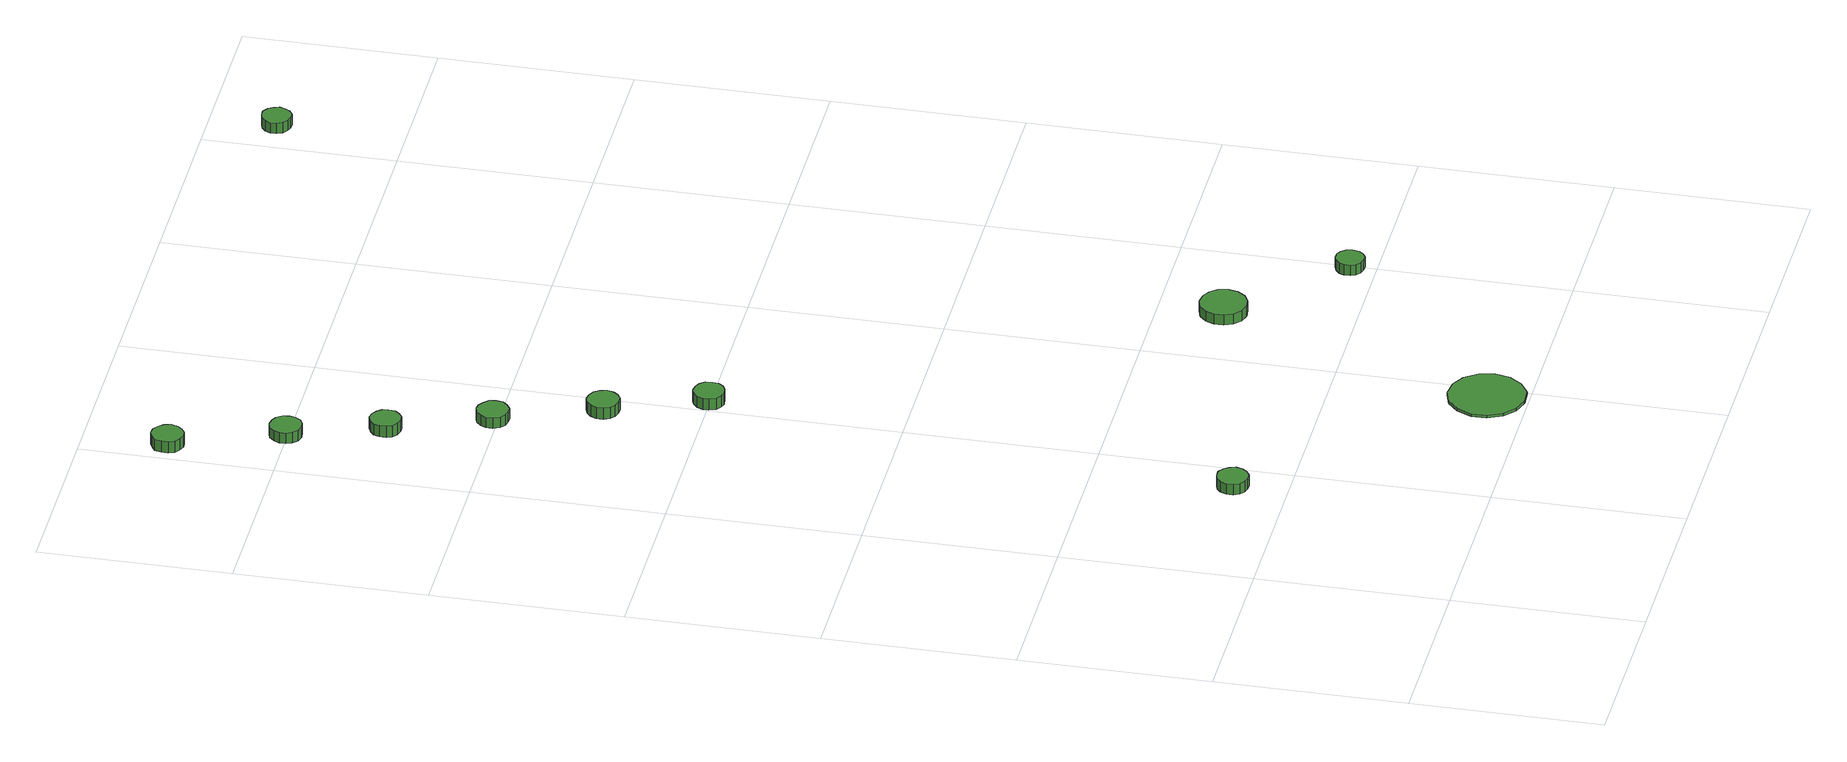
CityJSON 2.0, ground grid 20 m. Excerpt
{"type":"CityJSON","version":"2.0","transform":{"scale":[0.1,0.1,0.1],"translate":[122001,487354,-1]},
"CityObjects":{
"tree1":{"type":"SolitaryVegetationObject","attributes":{"function":"something"},"geometry":[{"type":"MultiSurface","lod":"1","boundaries":[[[0,1,2,3,4,5,6,7,8,9,10,11,12,13,14]],[[15,16,17,18,19,20,21,22,23,24,25,26,27,28,29]],[[0,29,28,1]],[[1,28,27,2]],[[2,27,26,3]],[[3,26,25,4]],[[4,25,24,5]],[[5,24,23,6]],[[6,23,22,7]],[[7,22,21,8]],[[8,21,20,9]],[[9,20,19,10]],[[10,19,18,11]],[[11,18,17,12]],[[12,17,16,13]],[[13,16,15,14]],[[14,15,29,0]]]}]},
"tree2":{"type":"SolitaryVegetationObject","attributes":{"function":"something"},"geometry":[{"type":"MultiSurface","lod":"1","boundaries":[[[30,31,32,33,34,35,36,37,38,39,40,41,42,43,44]],[[45,46,47,48,49,50,51,52,53,54,55,56,57,58,59]],[[30,59,58,31]],[[31,58,57,32]],[[32,57,56,33]],[[33,56,55,34]],[[34,55,54,35]],[[35,54,53,36]],[[36,53,52,37]],[[37,52,51,38]],[[38,51,50,39]],[[39,50,49,40]],[[40,49,48,41]],[[41,48,47,42]],[[42,47,46,43]],[[43,46,45,44]],[[44,45,59,30]]]}]},
"tree3":{"type":"SolitaryVegetationObject","attributes":{"function":"something"},"geometry":[{"type":"MultiSurface","lod":"1","boundaries":[[[60,61,62,63,64,65,66,67,68,69,70,71,72,73,74]],[[75,76,77,78,79,80,81,82,83,84,85,86,87,88,89]],[[60,89,88,61]],[[61,88,87,62]],[[62,87,86,63]],[[63,86,85,64]],[[64,85,84,65]],[[65,84,83,66]],[[66,83,82,67]],[[67,82,81,68]],[[68,81,80,69]],[[69,80,79,70]],[[70,79,78,71]],[[71,78,77,72]],[[72,77,76,73]],[[73,76,75,74]],[[74,75,89,60]]]}]},
"tree4":{"type":"SolitaryVegetationObject","attributes":{"function":"something"},"geometry":[{"type":"MultiSurface","lod":"1","boundaries":[[[90,91,92,93,94,95,96,97,98,99,100,101,102,103,104]],[[105,106,107,108,109,110,111,112,113,114,115,116,117,118,119]],[[90,119,118,91]],[[91,118,117,92]],[[92,117,116,93]],[[93,116,115,94]],[[94,115,114,95]],[[95,114,113,96]],[[96,113,112,97]],[[97,112,111,98]],[[98,111,110,99]],[[99,110,109,100]],[[100,109,108,101]],[[101,108,107,102]],[[102,107,106,103]],[[103,106,105,104]],[[104,105,119,90]]]}]},
"tree5":{"type":"SolitaryVegetationObject","attributes":{"function":"something"},"geometry":[{"type":"MultiSurface","lod":"1","boundaries":[[[120,121,122,123,124,125,126,127,128,129,130,131,132,133,134]],[[135,136,137,138,139,140,141,142,143,144,145,146,147,148,149]],[[120,149,148,121]],[[121,148,147,122]],[[122,147,146,123]],[[123,146,145,124]],[[124,145,144,125]],[[125,144,143,126]],[[126,143,142,127]],[[127,142,141,128]],[[128,141,140,129]],[[129,140,139,130]],[[130,139,138,131]],[[131,138,137,132]],[[132,137,136,133]],[[133,136,135,134]],[[134,135,149,120]]]}]},
"tree6":{"type":"SolitaryVegetationObject","attributes":{"function":"something"},"geometry":[{"type":"MultiSurface","lod":"1","boundaries":[[[150,151,152,153,154,155,156,157,158,159,160,161,162,163,164]],[[165,166,167,168,169,170,171,172,173,174,175,176,177,178,179]],[[150,179,178,151]],[[151,178,177,152]],[[152,177,176,153]],[[153,176,175,154]],[[154,175,174,155]],[[155,174,173,156]],[[156,173,172,157]],[[157,172,171,158]],[[158,171,170,159]],[[159,170,169,160]],[[160,169,168,161]],[[161,168,167,162]],[[162,167,166,163]],[[163,166,165,164]],[[164,165,179,150]]]}]},
"tree7":{"type":"SolitaryVegetationObject","attributes":{"function":"something"},"geometry":[{"type":"MultiSurface","lod":"1","boundaries":[[[180,181,182,183,184,185,186,187,188,189,190,191,192,193,194]],[[195,196,197,198,199,200,201,202,203,204,205,206,207,208,209]],[[180,209,208,181]],[[181,208,207,182]],[[182,207,206,183]],[[183,206,205,184]],[[184,205,204,185]],[[185,204,203,186]],[[186,203,202,187]],[[187,202,201,188]],[[188,201,200,189]],[[189,200,199,190]],[[190,199,198,191]],[[191,198,197,192]],[[192,197,196,193]],[[193,196,195,194]],[[194,195,209,180]]]}]},
"tree8":{"type":"SolitaryVegetationObject","attributes":{"function":"something"},"geometry":[{"type":"MultiSurface","lod":"1","boundaries":[[[210,211,212,213,214,215,216,217,218,219,220,221,222,223,224]],[[225,226,227,228,229,230,231,232,233,234,235,236,237,238,239]],[[210,239,238,211]],[[211,238,237,212]],[[212,237,236,213]],[[213,236,235,214]],[[214,235,234,215]],[[215,234,233,216]],[[216,233,232,217]],[[217,232,231,218]],[[218,231,230,219]],[[219,230,229,220]],[[220,229,228,221]],[[221,228,227,222]],[[222,227,226,223]],[[223,226,225,224]],[[224,225,239,210]]]}]},
"tree9":{"type":"SolitaryVegetationObject","attributes":{"function":"something"},"geometry":[{"type":"MultiSurface","lod":"1","boundaries":[[[240,241,242,243,244,245,246,247,248,249,250,251,252,253,254]],[[255,256,257,258,259,260,261,262,263,264,265,266,267,268,269]],[[240,269,268,241]],[[241,268,267,242]],[[242,267,266,243]],[[243,266,265,244]],[[244,265,264,245]],[[245,264,263,246]],[[246,263,262,247]],[[247,262,261,248]],[[248,261,260,249]],[[249,260,259,250]],[[250,259,258,251]],[[251,258,257,252]],[[252,257,256,253]],[[253,256,255,254]],[[254,255,269,240]]]}]},
"tree10":{"type":"SolitaryVegetationObject","attributes":{"function":"something"},"geometry":[{"type":"MultiSurface","lod":"1","boundaries":[[[270,271,272,273,274,275,276,277,278,279,280,281,282,283,284]],[[285,286,287,288,289,290,291,292,293,294,295,296,297,298,299]],[[270,299,298,271]],[[271,298,297,272]],[[272,297,296,273]],[[273,296,295,274]],[[274,295,294,275]],[[275,294,293,276]],[[276,293,292,277]],[[277,292,291,278]],[[278,291,290,279]],[[279,290,289,280]],[[280,289,288,281]],[[281,288,287,282]],[[282,287,286,283]],[[283,286,285,284]],[[284,285,299,270]]]}]},
"tree11":{"type":"SolitaryVegetationObject","attributes":{"function":"something"},"geometry":[{"type":"MultiSurface","lod":"1","boundaries":[[[300,301,302,303,304,305,306,307,308,309,310,311,312,313,314]],[[315,316,317,318,319,320,321,322,323,324,325,326,327,328,329]],[[300,329,328,301]],[[301,328,327,302]],[[302,327,326,303]],[[303,326,325,304]],[[304,325,324,305]],[[305,324,323,306]],[[306,323,322,307]],[[307,322,321,308]],[[308,321,320,309]],[[309,320,319,310]],[[310,319,318,311]],[[311,318,317,312]],[[312,317,316,313]],[[313,316,315,314]],[[314,315,329,300]]]}]}
},
"vertices":[
[171,254,30],[169,261,30],[165,266,30],[159,270,30],[152,270,30],[146,268,30],[141,264,30],[138,257,30],[138,250,30],[141,244,30],[146,240,30],[152,238,30],[159,238,30],[165,242,30],[169,247,30],[169,247,18],[165,242,18],[159,238,18],[152,238,18],[146,240,18],[141,244,18],[138,250,18],[138,257,18],[141,264,18],[146,268,18],[152,270,18],[159,270,18],[165,266,18],[169,261,18],[171,254,18],
[426,43,12],[423,59,12],[413,73,12],[399,81,12],[382,83,12],[366,78,12],[354,67,12],[347,51,12],[347,35,12],[354,20,12],[366,9,12],[382,4,12],[399,5,12],[413,14,12],[423,27,12],[423,27,9],[413,14,9],[399,5,9],[382,4,9],[366,9,9],[354,20,9],[347,35,9],[347,51,9],[354,67,9],[366,78,9],[382,83,9],[399,81,9],[413,73,9],[423,59,9],[426,43,9],
[40,1313,25],[38,1320,25],[34,1325,25],[28,1329,25],[21,1330,25],[15,1327,25],[9,1323,25],[7,1316,25],[7,1309,25],[9,1303,25],[15,1299,25],[21,1296,25],[28,1297,25],[34,1301,25],[38,1306,25],[38,1306,12],[34,1301,12],[28,1297,12],[21,1296,12],[15,1299,12],[9,1303,12],[7,1309,12],[7,1316,12],[9,1323,12],[15,1327,12],[21,1330,12],[28,1329,12],[34,1325,12],[38,1320,12],[40,1313,12],
[83,1201,23],[82,1208,23],[78,1214,23],[72,1217,23],[65,1218,23],[58,1216,23],[53,1211,23],[50,1205,23],[50,1198,23],[53,1192,23],[58,1187,23],[65,1185,23],[72,1186,23],[78,1189,23],[82,1195,23],[82,1195,11],[78,1189,11],[72,1186,11],[65,1185,11],[58,1187,11],[53,1192,11],[50,1198,11],[50,1205,11],[53,1211,11],[58,1216,11],[65,1218,11],[72,1217,11],[78,1214,11],[82,1208,11],[83,1201,11],
[115,1107,23],[114,1113,23],[110,1118,23],[104,1122,23],[98,1123,23],[91,1120,23],[86,1116,23],[84,1110,23],[84,1103,23],[86,1097,23],[91,1093,23],[98,1091,23],[104,1091,23],[110,1095,23],[114,1100,23],[114,1100,10],[110,1095,10],[104,1091,10],[98,1091,10],[91,1093,10],[86,1097,10],[84,1103,10],[84,1110,10],[86,1116,10],[91,1120,10],[98,1123,10],[104,1122,10],[110,1118,10],[114,1113,10],[115,1107,10],
[154,1005,23],[153,1012,23],[148,1017,23],[142,1021,23],[136,1022,23],[129,1020,23],[124,1015,23],[121,1009,23],[121,1002,23],[124,995,23],[129,991,23],[136,989,23],[142,989,23],[148,993,23],[153,998,23],[153,998,11],[148,993,11],[142,989,11],[136,989,11],[129,991,11],[124,995,11],[121,1002,11],[121,1009,11],[124,1015,11],[129,1020,11],[136,1022,11],[142,1021,11],[148,1017,11],[153,1012,11],[154,1005,11],
[196,901,23],[194,908,23],[190,914,23],[184,917,23],[177,918,23],[170,916,23],[165,911,23],[162,905,23],[162,898,23],[165,891,23],[170,887,23],[177,885,23],[184,885,23],[190,889,23],[194,894,23],[194,894,10],[190,889,10],[184,885,10],[177,885,10],[170,887,10],[165,891,10],[162,898,10],[162,905,10],[165,911,10],[170,916,10],[177,918,10],[184,917,10],[190,914,10],[194,908,10],[196,901,10],
[231,801,24],[230,808,24],[226,813,24],[220,816,24],[213,817,24],[207,815,24],[202,810,24],[199,804,24],[199,798,24],[202,791,24],[207,787,24],[213,785,24],[220,786,24],[226,789,24],[230,794,24],[230,794,11],[226,789,11],[220,786,11],[213,785,11],[207,787,11],[202,791,11],[199,798,11],[199,804,11],[202,810,11],[207,815,11],[213,817,11],[220,816,11],[226,813,11],[230,808,11],[231,801,11],
[506,332,26],[504,342,26],[498,350,26],[489,355,26],[479,356,26],[469,353,26],[462,346,26],[458,337,26],[458,327,26],[462,318,26],[469,311,26],[479,308,26],[489,309,26],[498,314,26],[504,322,26],[504,322,14],[498,314,14],[489,309,14],[479,308,14],[469,311,14],[462,318,14],[458,327,14],[458,337,14],[462,346,14],[469,353,14],[479,356,14],[489,355,14],[498,350,14],[504,342,14],[506,332,14],
[608,227,24],[607,233,24],[603,238,24],[598,241,24],[592,241,24],[586,239,24],[581,235,24],[579,230,24],[579,223,24],[581,218,24],[586,214,24],[592,212,24],[598,212,24],[603,215,24],[607,220,24],[607,220,12],[603,215,12],[598,212,12],[592,212,12],[586,214,12],[581,218,12],[579,223,12],[579,230,12],[581,235,12],[586,239,12],[592,241,12],[598,241,12],[603,238,12],[607,233,12],[608,227,12],
[649,1330,27],[647,1336,27],[644,1341,27],[638,1345,27],[632,1345,27],[626,1343,27],[621,1339,27],[618,1333,27],[618,1327,27],[621,1321,27],[626,1317,27],[632,1315,27],[638,1315,27],[644,1319,27],[647,1324,27],[647,1324,15],[644,1319,15],[638,1315,15],[632,1315,15],[626,1317,15],[621,1321,15],[618,1327,15],[618,1333,15],[621,1339,15],[626,1343,15],[632,1345,15],[638,1345,15],[644,1341,15],[647,1336,15],[649,1330,15]
]}
